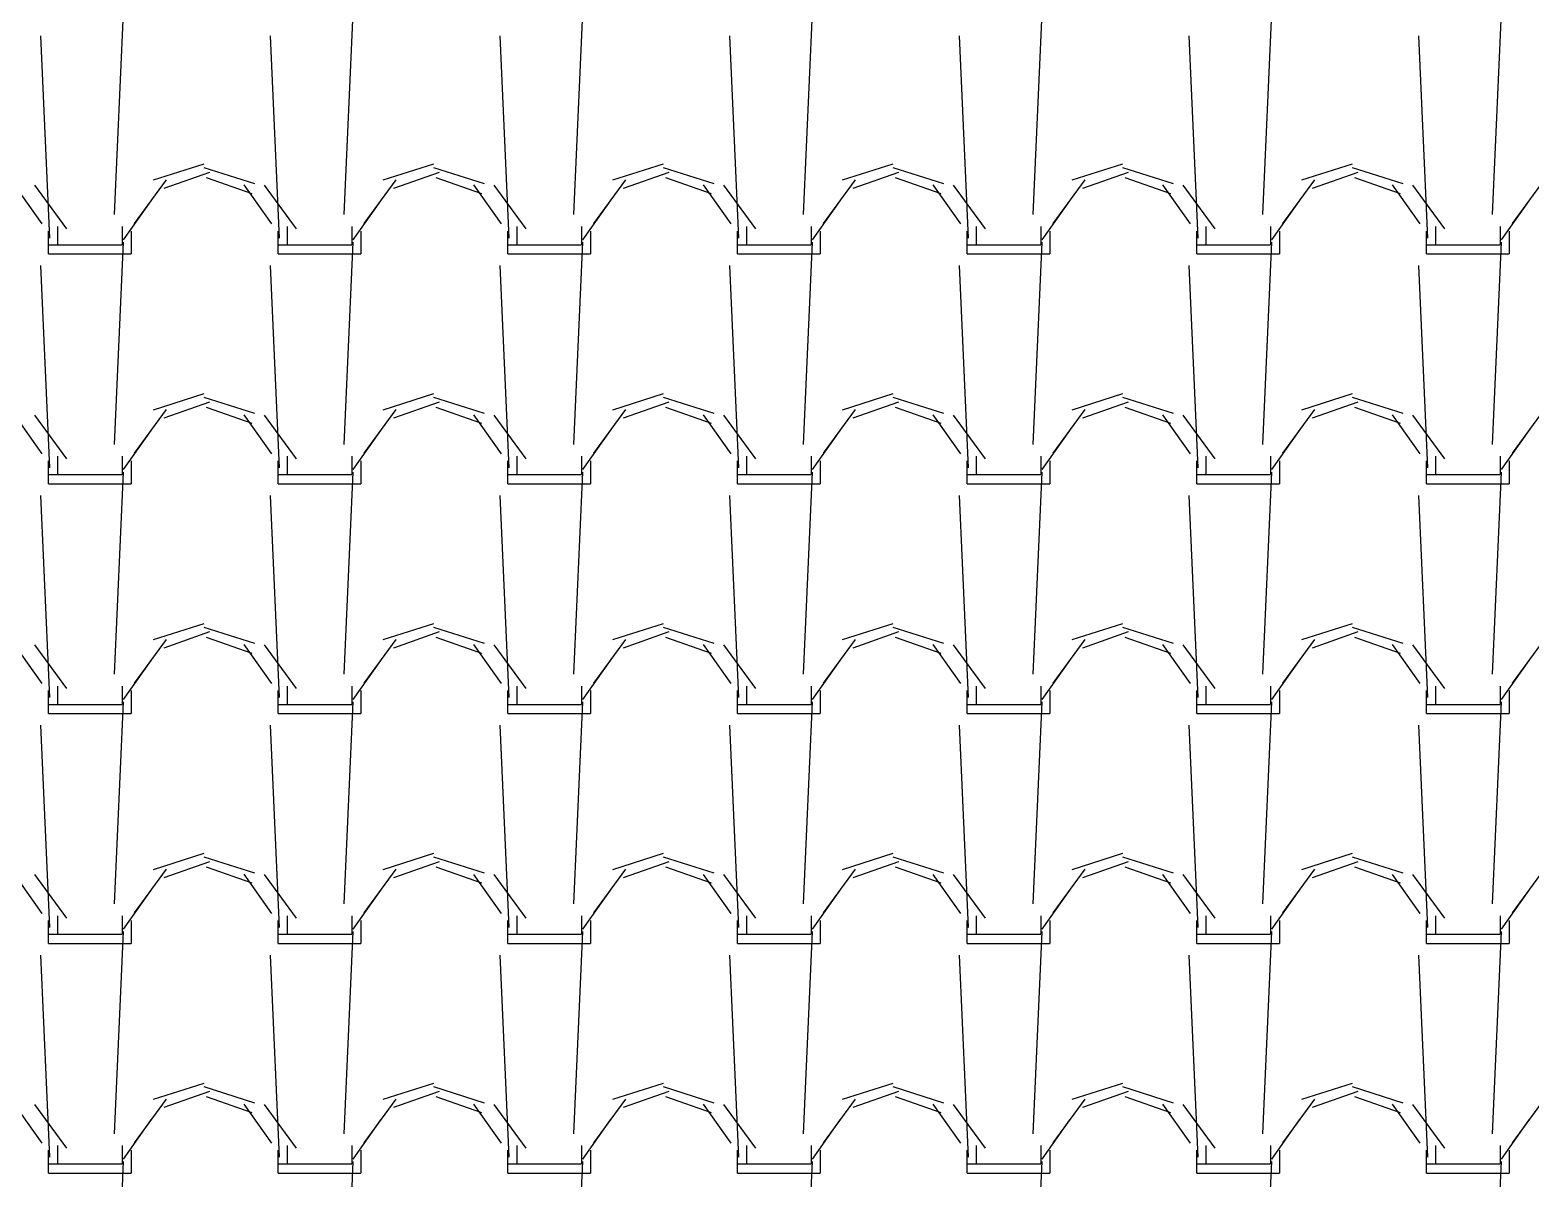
# Model space of a CAD drawing. Header units: millimetres. Extents: x 3923 to 4007, y 744 to 863.
# Drawn here: x 3933.996 to 3935.642, y 828.399 to 829.659 of the extents above; entities that cross this region are included whole.
import ezdxf

# ---------------------------------------------------------------- set-up
doc = ezdxf.new("R2010")
doc.units = ezdxf.units.MM
doc.layers.add('-HIDRO', color=8, linetype='Continuous')

msp = doc.modelspace()

# ---------------------------------------------------------------- linework, layer by layer
at = {"layer": '-HIDRO', "linetype": 'Continuous'}
for p, q in [((3934.089, 829.4568), (3934.0991, 829.6785)), ((3934.341, 829.4568), (3934.3511, 829.6785)), ((3934.593, 829.4568), (3934.6031, 829.6785)), ((3934.845, 829.4568), (3934.8551, 829.6785)), ((3935.097, 829.4568), (3935.1071, 829.6785)), ((3935.349, 829.4568), (3935.3591, 829.6785)), ((3935.601, 829.4568), (3935.6111, 829.6785)), ((3934.0183, 829.4311), (3934.0082, 829.6528)), ((3934.2703, 829.4311), (3934.2602, 829.6528)), ((3934.5223, 829.4311), (3934.5122, 829.6528)), ((3934.7743, 829.4311), (3934.7642, 829.6528)), ((3935.0263, 829.4311), (3935.0162, 829.6528)), ((3935.2783, 829.4311), (3935.2682, 829.6528)), ((3935.5303, 829.4311), (3935.5202, 829.6528)), ((3934.1871, 829.5121), (3934.1316, 829.4944)), ((3934.1935, 829.5031), (3934.1431, 829.4855)), ((3934.2431, 829.4905), (3934.1876, 829.5081)), ((3934.2403, 829.4796), (3934.1899, 829.4972)), ((3934.4391, 829.5121), (3934.3836, 829.4944)), ((3934.4455, 829.5031), (3934.3951, 829.4855)), ((3934.4951, 829.4905), (3934.4396, 829.5081)), ((3934.4923, 829.4796), (3934.4419, 829.4972)), ((3934.6911, 829.5121), (3934.6356, 829.4944)), ((3934.6975, 829.5031), (3934.6471, 829.4855)), ((3934.7471, 829.4905), (3934.6916, 829.5081)), ((3934.7443, 829.4796), (3934.6939, 829.4972)), ((3934.9431, 829.5121), (3934.8876, 829.4944)), ((3934.9495, 829.5031), (3934.8991, 829.4855)), ((3934.9991, 829.4905), (3934.9436, 829.5081)), ((3934.9963, 829.4796), (3934.9459, 829.4972)), ((3935.1951, 829.5121), (3935.1396, 829.4944)), ((3935.2015, 829.5031), (3935.1511, 829.4855)), ((3935.2511, 829.4905), (3935.1956, 829.5081)), ((3935.2483, 829.4796), (3935.1979, 829.4972)), ((3935.4471, 829.5121), (3935.3916, 829.4944)), ((3935.4535, 829.5031), (3935.4031, 829.4855)), ((3935.5031, 829.4905), (3935.4476, 829.5081)), ((3935.5003, 829.4796), (3935.4499, 829.4972)), ((3934.0097, 829.4465), (3933.9794, 829.4893)), ((3934.0369, 829.4411), (3934.0017, 829.489)), ((3934.1459, 829.4949), (3934.1106, 829.447)), ((3934.2617, 829.4465), (3934.2314, 829.4893)), ((3934.2889, 829.4411), (3934.2537, 829.489)), ((3934.3979, 829.4949), (3934.3626, 829.447)), ((3934.5137, 829.4465), (3934.4834, 829.4893)), ((3934.5409, 829.4411), (3934.5057, 829.489)), ((3934.6499, 829.4949), (3934.6146, 829.447)), ((3934.7657, 829.4465), (3934.7354, 829.4893)), ((3934.7929, 829.4411), (3934.7577, 829.489)), ((3934.9019, 829.4949), (3934.8666, 829.447)), ((3935.0177, 829.4465), (3934.9874, 829.4893)), ((3935.0449, 829.4411), (3935.0097, 829.489)), ((3935.1539, 829.4949), (3935.1186, 829.447)), ((3935.2697, 829.4465), (3935.2394, 829.4893)), ((3935.2969, 829.4411), (3935.2616, 829.489)), ((3935.4059, 829.4949), (3935.3706, 829.447)), ((3935.5217, 829.4465), (3935.4914, 829.4893)), ((3935.5489, 829.4411), (3935.5136, 829.489)), ((3935.6579, 829.4949), (3935.6226, 829.447)), ((3934.1289, 829.4719), (3934.0986, 829.4291)), ((3934.3809, 829.4719), (3934.3506, 829.4291)), ((3934.6329, 829.4719), (3934.6026, 829.4291)), ((3934.8849, 829.4719), (3934.8546, 829.4291)), ((3935.1369, 829.4719), (3935.1066, 829.4291)), ((3935.3889, 829.4719), (3935.3586, 829.4291)), ((3935.6409, 829.4719), (3935.6106, 829.4291)), ((3934.0167, 829.4136), (3934.0167, 829.4388)), ((3934.0268, 829.4237), (3934.0268, 829.4438)), ((3934.0974, 829.4438), (3934.0974, 829.4237)), ((3934.1074, 829.4388), (3934.1074, 829.4136)), ((3934.2687, 829.4136), (3934.2687, 829.4388)), ((3934.2788, 829.4237), (3934.2788, 829.4438)), ((3934.3494, 829.4438), (3934.3494, 829.4237)), ((3934.3594, 829.4388), (3934.3594, 829.4136)), ((3934.5207, 829.4136), (3934.5207, 829.4388)), ((3934.5308, 829.4237), (3934.5308, 829.4438)), ((3934.6014, 829.4438), (3934.6014, 829.4237)), ((3934.6114, 829.4388), (3934.6114, 829.4136)), ((3934.7727, 829.4136), (3934.7727, 829.4388)), ((3934.7828, 829.4237), (3934.7828, 829.4438)), ((3934.8534, 829.4438), (3934.8534, 829.4237)), ((3934.8634, 829.4388), (3934.8634, 829.4136)), ((3935.0247, 829.4136), (3935.0247, 829.4388)), ((3935.0348, 829.4237), (3935.0348, 829.4438)), ((3935.1054, 829.4438), (3935.1054, 829.4237)), ((3935.1154, 829.4388), (3935.1154, 829.4136)), ((3935.2767, 829.4136), (3935.2767, 829.4388)), ((3935.2868, 829.4237), (3935.2868, 829.4438)), ((3935.3574, 829.4438), (3935.3574, 829.4237)), ((3935.3674, 829.4388), (3935.3674, 829.4136)), ((3935.5287, 829.4136), (3935.5287, 829.4388)), ((3935.5388, 829.4237), (3935.5388, 829.4438)), ((3935.6094, 829.4438), (3935.6094, 829.4237)), ((3935.6194, 829.4388), (3935.6194, 829.4136)), ((3934.0167, 829.4237), (3934.0268, 829.4237)), ((3934.0268, 829.4237), (3934.0974, 829.4237)), ((3934.089, 829.2048), (3934.0991, 829.4265)), ((3934.2687, 829.4237), (3934.2788, 829.4237)), ((3934.2788, 829.4237), (3934.3494, 829.4237)), ((3934.341, 829.2048), (3934.3511, 829.4265)), ((3934.5207, 829.4237), (3934.5308, 829.4237)), ((3934.5308, 829.4237), (3934.6014, 829.4237)), ((3934.593, 829.2048), (3934.6031, 829.4265)), ((3934.7727, 829.4237), (3934.7828, 829.4237)), ((3934.7828, 829.4237), (3934.8534, 829.4237)), ((3934.845, 829.2048), (3934.8551, 829.4265)), ((3935.0247, 829.4237), (3935.0348, 829.4237)), ((3935.0348, 829.4237), (3935.1054, 829.4237)), ((3935.097, 829.2048), (3935.1071, 829.4265)), ((3935.2767, 829.4237), (3935.2868, 829.4237)), ((3935.2868, 829.4237), (3935.3574, 829.4237)), ((3935.349, 829.2048), (3935.3591, 829.4265)), ((3935.5287, 829.4237), (3935.5388, 829.4237)), ((3935.5388, 829.4237), (3935.6094, 829.4237)), ((3935.601, 829.2048), (3935.6111, 829.4265)), ((3934.0183, 829.1791), (3934.0082, 829.4008)), ((3934.0167, 829.4136), (3934.0268, 829.4136)), ((3934.0268, 829.4136), (3934.1074, 829.4136)), ((3934.2703, 829.1791), (3934.2602, 829.4008)), ((3934.2687, 829.4136), (3934.2788, 829.4136)), ((3934.2788, 829.4136), (3934.3594, 829.4136)), ((3934.5223, 829.1791), (3934.5122, 829.4008)), ((3934.5207, 829.4136), (3934.5308, 829.4136)), ((3934.5308, 829.4136), (3934.6114, 829.4136)), ((3934.7743, 829.1791), (3934.7642, 829.4008)), ((3934.7727, 829.4136), (3934.7828, 829.4136)), ((3934.7828, 829.4136), (3934.8634, 829.4136)), ((3935.0263, 829.1791), (3935.0162, 829.4008)), ((3935.0247, 829.4136), (3935.0348, 829.4136)), ((3935.0348, 829.4136), (3935.1154, 829.4136)), ((3935.2783, 829.1791), (3935.2682, 829.4008)), ((3935.2767, 829.4136), (3935.2868, 829.4136)), ((3935.2868, 829.4136), (3935.3674, 829.4136)), ((3935.5303, 829.1791), (3935.5202, 829.4008)), ((3935.5287, 829.4136), (3935.5388, 829.4136)), ((3935.5388, 829.4136), (3935.6194, 829.4136)), ((3934.1871, 829.2601), (3934.1316, 829.2424)), ((3934.1935, 829.2511), (3934.1431, 829.2335)), ((3934.2431, 829.2385), (3934.1876, 829.2561)), ((3934.4391, 829.2601), (3934.3836, 829.2424)), ((3934.4455, 829.2511), (3934.3951, 829.2335)), ((3934.4951, 829.2385), (3934.4396, 829.2561)), ((3934.6911, 829.2601), (3934.6356, 829.2424)), ((3934.6975, 829.2511), (3934.6471, 829.2335)), ((3934.7471, 829.2385), (3934.6916, 829.2561)), ((3934.9431, 829.2601), (3934.8876, 829.2424)), ((3934.9495, 829.2511), (3934.8991, 829.2335)), ((3934.9991, 829.2385), (3934.9436, 829.2561)), ((3935.1951, 829.2601), (3935.1396, 829.2424)), ((3935.2015, 829.2511), (3935.1511, 829.2335)), ((3935.2511, 829.2385), (3935.1956, 829.2561)), ((3935.4471, 829.2601), (3935.3916, 829.2424)), ((3935.4535, 829.2511), (3935.4031, 829.2335)), ((3935.5031, 829.2385), (3935.4476, 829.2561)), ((3934.0097, 829.1945), (3933.9794, 829.2374)), ((3934.0369, 829.1891), (3934.0017, 829.237)), ((3934.1459, 829.2429), (3934.1106, 829.195)), ((3934.2403, 829.2276), (3934.1899, 829.2452)), ((3934.2617, 829.1945), (3934.2314, 829.2373)), ((3934.2889, 829.1891), (3934.2537, 829.237)), ((3934.3979, 829.2429), (3934.3626, 829.195)), ((3934.4923, 829.2276), (3934.4419, 829.2452)), ((3934.5137, 829.1945), (3934.4834, 829.2373)), ((3934.5409, 829.1891), (3934.5057, 829.237)), ((3934.6499, 829.2429), (3934.6146, 829.195)), ((3934.7443, 829.2276), (3934.6939, 829.2452)), ((3934.7657, 829.1945), (3934.7354, 829.2373)), ((3934.7929, 829.1891), (3934.7577, 829.237)), ((3934.9019, 829.2429), (3934.8666, 829.195)), ((3934.9963, 829.2276), (3934.9459, 829.2452)), ((3935.0177, 829.1945), (3934.9874, 829.2373)), ((3935.0449, 829.1891), (3935.0097, 829.237)), ((3935.1539, 829.2429), (3935.1186, 829.195)), ((3935.2483, 829.2276), (3935.1979, 829.2452)), ((3935.2697, 829.1945), (3935.2394, 829.2373)), ((3935.2969, 829.1891), (3935.2617, 829.237)), ((3935.4059, 829.2429), (3935.3706, 829.195)), ((3935.5003, 829.2276), (3935.4499, 829.2452)), ((3935.5217, 829.1945), (3935.4914, 829.2373)), ((3935.5489, 829.1891), (3935.5136, 829.237)), ((3935.6579, 829.2429), (3935.6226, 829.195)), ((3934.1289, 829.2199), (3934.0986, 829.1771)), ((3934.3809, 829.2199), (3934.3506, 829.1771)), ((3934.6329, 829.2199), (3934.6026, 829.1771)), ((3934.8849, 829.2199), (3934.8546, 829.1771)), ((3935.1369, 829.2199), (3935.1066, 829.1771)), ((3935.3889, 829.2199), (3935.3586, 829.1771)), ((3935.6409, 829.2199), (3935.6106, 829.1771)), ((3934.0167, 829.1616), (3934.0167, 829.1868)), ((3934.0268, 829.1717), (3934.0268, 829.1918)), ((3934.0974, 829.1918), (3934.0974, 829.1717)), ((3934.1074, 829.1868), (3934.1074, 829.1616)), ((3934.2687, 829.1616), (3934.2687, 829.1868)), ((3934.2788, 829.1717), (3934.2788, 829.1918)), ((3934.3494, 829.1918), (3934.3494, 829.1717)), ((3934.3594, 829.1868), (3934.3594, 829.1616)), ((3934.5207, 829.1616), (3934.5207, 829.1868)), ((3934.5308, 829.1717), (3934.5308, 829.1918)), ((3934.6014, 829.1918), (3934.6014, 829.1717)), ((3934.6114, 829.1868), (3934.6114, 829.1616)), ((3934.7727, 829.1616), (3934.7727, 829.1868)), ((3934.7828, 829.1717), (3934.7828, 829.1918)), ((3934.8534, 829.1918), (3934.8534, 829.1717)), ((3934.8634, 829.1868), (3934.8634, 829.1616)), ((3935.0247, 829.1616), (3935.0247, 829.1868)), ((3935.0348, 829.1717), (3935.0348, 829.1918)), ((3935.1054, 829.1918), (3935.1054, 829.1717)), ((3935.1154, 829.1868), (3935.1154, 829.1616)), ((3935.2767, 829.1616), (3935.2767, 829.1868)), ((3935.2868, 829.1717), (3935.2868, 829.1918)), ((3935.3574, 829.1918), (3935.3574, 829.1717)), ((3935.3674, 829.1868), (3935.3674, 829.1616)), ((3935.5287, 829.1616), (3935.5287, 829.1868)), ((3935.5388, 829.1717), (3935.5388, 829.1918)), ((3935.6094, 829.1918), (3935.6094, 829.1717)), ((3935.6194, 829.1868), (3935.6194, 829.1616)), ((3934.0167, 829.1717), (3934.0268, 829.1717)), ((3934.0268, 829.1717), (3934.0974, 829.1717)), ((3934.089, 828.9528), (3934.0991, 829.1745)), ((3934.2687, 829.1717), (3934.2788, 829.1717)), ((3934.2788, 829.1717), (3934.3494, 829.1717)), ((3934.341, 828.9528), (3934.3511, 829.1745)), ((3934.5207, 829.1717), (3934.5308, 829.1717)), ((3934.5308, 829.1717), (3934.6014, 829.1717)), ((3934.593, 828.9528), (3934.6031, 829.1745)), ((3934.7727, 829.1717), (3934.7828, 829.1717)), ((3934.7828, 829.1717), (3934.8534, 829.1717)), ((3934.845, 828.9528), (3934.8551, 829.1745)), ((3935.0247, 829.1717), (3935.0348, 829.1717)), ((3935.0348, 829.1717), (3935.1054, 829.1717)), ((3935.097, 828.9528), (3935.1071, 829.1745)), ((3935.2767, 829.1717), (3935.2868, 829.1717)), ((3935.2868, 829.1717), (3935.3574, 829.1717)), ((3935.349, 828.9528), (3935.3591, 829.1745)), ((3935.5287, 829.1717), (3935.5388, 829.1717)), ((3935.5388, 829.1717), (3935.6094, 829.1717)), ((3935.601, 828.9528), (3935.6111, 829.1745)), ((3934.0167, 829.1616), (3934.0268, 829.1616)), ((3934.0268, 829.1616), (3934.1074, 829.1616)), ((3934.2687, 829.1616), (3934.2788, 829.1616)), ((3934.2788, 829.1616), (3934.3594, 829.1616)), ((3934.5207, 829.1616), (3934.5308, 829.1616)), ((3934.5308, 829.1616), (3934.6114, 829.1616)), ((3934.7727, 829.1616), (3934.7828, 829.1616)), ((3934.7828, 829.1616), (3934.8634, 829.1616)), ((3935.0247, 829.1616), (3935.0348, 829.1616)), ((3935.0348, 829.1616), (3935.1154, 829.1616)), ((3935.2767, 829.1616), (3935.2868, 829.1616)), ((3935.2868, 829.1616), (3935.3674, 829.1616)), ((3935.5287, 829.1616), (3935.5388, 829.1616)), ((3935.5388, 829.1616), (3935.6194, 829.1616)), ((3934.0183, 828.9271), (3934.0082, 829.1488)), ((3934.2703, 828.9271), (3934.2602, 829.1488)), ((3934.5223, 828.9271), (3934.5122, 829.1488)), ((3934.7743, 828.9271), (3934.7642, 829.1488)), ((3935.0263, 828.9271), (3935.0162, 829.1488)), ((3935.2783, 828.9271), (3935.2682, 829.1488)), ((3935.5303, 828.9271), (3935.5202, 829.1488)), ((3934.1871, 829.0081), (3934.1316, 828.9904)), ((3934.2431, 828.9865), (3934.1876, 829.0041)), ((3934.4391, 829.0081), (3934.3836, 828.9904)), ((3934.4951, 828.9865), (3934.4396, 829.0041)), ((3934.6911, 829.0081), (3934.6356, 828.9904)), ((3934.7471, 828.9865), (3934.6916, 829.0041)), ((3934.9431, 829.0081), (3934.8876, 828.9904)), ((3934.9991, 828.9865), (3934.9436, 829.0041)), ((3935.1951, 829.0081), (3935.1396, 828.9904)), ((3935.2511, 828.9865), (3935.1956, 829.0041)), ((3935.4471, 829.0081), (3935.3916, 828.9904)), ((3935.5031, 828.9865), (3935.4476, 829.0041)), ((3934.1459, 828.9909), (3934.1106, 828.943)), ((3934.1935, 828.9991), (3934.1431, 828.9815)), ((3934.2403, 828.9756), (3934.1899, 828.9932)), ((3934.3979, 828.9909), (3934.3626, 828.943)), ((3934.4455, 828.9991), (3934.3951, 828.9815)), ((3934.4923, 828.9756), (3934.4419, 828.9932)), ((3934.6499, 828.9909), (3934.6146, 828.943)), ((3934.6975, 828.9991), (3934.6471, 828.9815)), ((3934.7443, 828.9756), (3934.6939, 828.9932)), ((3934.9019, 828.9909), (3934.8666, 828.943)), ((3934.9495, 828.9991), (3934.8991, 828.9815)), ((3934.9963, 828.9756), (3934.9459, 828.9932)), ((3935.1539, 828.9909), (3935.1186, 828.943)), ((3935.2015, 828.9991), (3935.1511, 828.9815)), ((3935.2483, 828.9756), (3935.1979, 828.9932)), ((3935.4059, 828.9909), (3935.3706, 828.943)), ((3935.4535, 828.9991), (3935.4031, 828.9815)), ((3935.5003, 828.9756), (3935.4499, 828.9932)), ((3935.6579, 828.9909), (3935.6226, 828.943)), ((3934.0097, 828.9425), (3933.9794, 828.9854)), ((3934.0369, 828.9371), (3934.0017, 828.985)), ((3934.2617, 828.9425), (3934.2314, 828.9853)), ((3934.2889, 828.9371), (3934.2537, 828.985)), ((3934.5137, 828.9425), (3934.4834, 828.9853)), ((3934.5409, 828.9371), (3934.5057, 828.985)), ((3934.7657, 828.9425), (3934.7354, 828.9853)), ((3934.7929, 828.9371), (3934.7577, 828.985)), ((3935.0177, 828.9425), (3934.9874, 828.9853)), ((3935.0449, 828.9371), (3935.0097, 828.985)), ((3935.2697, 828.9425), (3935.2394, 828.9853)), ((3935.2969, 828.9371), (3935.2617, 828.985)), ((3935.5217, 828.9425), (3935.4914, 828.9853)), ((3935.5489, 828.9371), (3935.5137, 828.985)), ((3934.1289, 828.9679), (3934.0986, 828.9251)), ((3934.3809, 828.9679), (3934.3506, 828.9251)), ((3934.6329, 828.9679), (3934.6026, 828.9251)), ((3934.8849, 828.9679), (3934.8546, 828.9251)), ((3935.1369, 828.9679), (3935.1066, 828.9251)), ((3935.3889, 828.9679), (3935.3586, 828.9251)), ((3935.6409, 828.9679), (3935.6106, 828.9251)), ((3934.0268, 828.9197), (3934.0268, 828.9398)), ((3934.0974, 828.9398), (3934.0974, 828.9197)), ((3934.2788, 828.9197), (3934.2788, 828.9398)), ((3934.3494, 828.9398), (3934.3494, 828.9197)), ((3934.5308, 828.9197), (3934.5308, 828.9398)), ((3934.6014, 828.9398), (3934.6014, 828.9197)), ((3934.7828, 828.9197), (3934.7828, 828.9398)), ((3934.8534, 828.9398), (3934.8534, 828.9197)), ((3935.0348, 828.9197), (3935.0348, 828.9398)), ((3935.1054, 828.9398), (3935.1054, 828.9197)), ((3935.2868, 828.9197), (3935.2868, 828.9398)), ((3935.3574, 828.9398), (3935.3574, 828.9197)), ((3935.5388, 828.9197), (3935.5388, 828.9398)), ((3935.6094, 828.9398), (3935.6094, 828.9197)), ((3934.0167, 828.9096), (3934.0167, 828.9348)), ((3934.089, 828.7008), (3934.0991, 828.9225)), ((3934.1074, 828.9348), (3934.1074, 828.9096)), ((3934.2687, 828.9096), (3934.2687, 828.9348)), ((3934.341, 828.7008), (3934.3511, 828.9225)), ((3934.3594, 828.9348), (3934.3594, 828.9096)), ((3934.5207, 828.9096), (3934.5207, 828.9348)), ((3934.593, 828.7008), (3934.6031, 828.9225)), ((3934.6114, 828.9348), (3934.6114, 828.9096)), ((3934.7727, 828.9096), (3934.7727, 828.9348)), ((3934.845, 828.7008), (3934.8551, 828.9225)), ((3934.8634, 828.9348), (3934.8634, 828.9096)), ((3935.0247, 828.9096), (3935.0247, 828.9348)), ((3935.097, 828.7008), (3935.1071, 828.9225)), ((3935.1154, 828.9348), (3935.1154, 828.9096)), ((3935.2767, 828.9096), (3935.2767, 828.9348)), ((3935.349, 828.7008), (3935.3591, 828.9225)), ((3935.3674, 828.9348), (3935.3674, 828.9096)), ((3935.5287, 828.9096), (3935.5287, 828.9348)), ((3935.601, 828.7008), (3935.6111, 828.9225)), ((3935.6194, 828.9348), (3935.6194, 828.9096)), ((3934.0167, 828.9197), (3934.0268, 828.9197)), ((3934.0167, 828.9096), (3934.0268, 828.9096)), ((3934.0268, 828.9197), (3934.0974, 828.9197)), ((3934.0268, 828.9096), (3934.1074, 828.9096)), ((3934.2687, 828.9197), (3934.2788, 828.9197)), ((3934.2687, 828.9096), (3934.2788, 828.9096)), ((3934.2788, 828.9197), (3934.3494, 828.9197)), ((3934.2788, 828.9096), (3934.3594, 828.9096)), ((3934.5207, 828.9197), (3934.5308, 828.9197)), ((3934.5207, 828.9096), (3934.5308, 828.9096)), ((3934.5308, 828.9197), (3934.6014, 828.9197)), ((3934.5308, 828.9096), (3934.6114, 828.9096)), ((3934.7727, 828.9197), (3934.7828, 828.9197)), ((3934.7727, 828.9096), (3934.7828, 828.9096)), ((3934.7828, 828.9197), (3934.8534, 828.9197)), ((3934.7828, 828.9096), (3934.8634, 828.9096)), ((3935.0247, 828.9197), (3935.0348, 828.9197)), ((3935.0247, 828.9096), (3935.0348, 828.9096)), ((3935.0348, 828.9197), (3935.1054, 828.9197)), ((3935.0348, 828.9096), (3935.1154, 828.9096)), ((3935.2767, 828.9197), (3935.2868, 828.9197)), ((3935.2767, 828.9096), (3935.2868, 828.9096)), ((3935.2868, 828.9197), (3935.3574, 828.9197)), ((3935.2868, 828.9096), (3935.3674, 828.9096)), ((3935.5287, 828.9197), (3935.5388, 828.9197)), ((3935.5287, 828.9096), (3935.5388, 828.9096)), ((3935.5388, 828.9197), (3935.6094, 828.9197)), ((3935.5388, 828.9096), (3935.6194, 828.9096)), ((3934.0183, 828.6751), (3934.0082, 828.8968)), ((3934.2703, 828.6751), (3934.2602, 828.8968)), ((3934.5223, 828.6751), (3934.5122, 828.8968)), ((3934.7743, 828.6751), (3934.7642, 828.8968)), ((3935.0263, 828.6751), (3935.0162, 828.8968)), ((3935.2783, 828.6751), (3935.2682, 828.8968)), ((3935.5303, 828.6751), (3935.5202, 828.8968)), ((3934.1871, 828.7561), (3934.1316, 828.7384)), ((3934.1935, 828.7471), (3934.1431, 828.7295)), ((3934.2431, 828.7345), (3934.1876, 828.7521)), ((3934.2403, 828.7236), (3934.1899, 828.7412)), ((3934.4391, 828.7561), (3934.3836, 828.7384)), ((3934.4455, 828.7471), (3934.3951, 828.7295)), ((3934.4951, 828.7345), (3934.4396, 828.7521)), ((3934.4923, 828.7236), (3934.4419, 828.7412)), ((3934.6911, 828.7561), (3934.6356, 828.7384)), ((3934.6975, 828.7471), (3934.6471, 828.7295)), ((3934.7471, 828.7345), (3934.6916, 828.7521)), ((3934.7443, 828.7236), (3934.6939, 828.7412)), ((3934.9431, 828.7561), (3934.8876, 828.7384)), ((3934.9495, 828.7471), (3934.8991, 828.7295)), ((3934.9991, 828.7345), (3934.9436, 828.7521)), ((3934.9963, 828.7236), (3934.9459, 828.7412)), ((3935.1951, 828.7561), (3935.1396, 828.7384)), ((3935.2015, 828.7471), (3935.1511, 828.7295)), ((3935.2511, 828.7345), (3935.1956, 828.7521)), ((3935.2483, 828.7236), (3935.1979, 828.7412)), ((3935.4471, 828.7561), (3935.3916, 828.7384)), ((3935.4535, 828.7471), (3935.4031, 828.7295)), ((3935.5031, 828.7345), (3935.4476, 828.7521)), ((3935.5003, 828.7236), (3935.4499, 828.7412)), ((3934.0097, 828.6905), (3933.9794, 828.7334)), ((3934.0369, 828.6851), (3934.0017, 828.733)), ((3934.1459, 828.7389), (3934.1106, 828.691)), ((3934.2617, 828.6905), (3934.2314, 828.7334)), ((3934.2889, 828.6851), (3934.2537, 828.733)), ((3934.3979, 828.7389), (3934.3626, 828.691)), ((3934.5137, 828.6905), (3934.4834, 828.7333)), ((3934.5409, 828.6851), (3934.5057, 828.733)), ((3934.6499, 828.7389), (3934.6146, 828.691)), ((3934.7657, 828.6905), (3934.7354, 828.7333)), ((3934.7929, 828.6851), (3934.7577, 828.733)), ((3934.9019, 828.7389), (3934.8666, 828.691)), ((3935.0177, 828.6905), (3934.9874, 828.7333)), ((3935.0449, 828.6851), (3935.0097, 828.733)), ((3935.1539, 828.7389), (3935.1186, 828.691)), ((3935.2697, 828.6905), (3935.2394, 828.7333)), ((3935.2969, 828.6851), (3935.2617, 828.733)), ((3935.4059, 828.7389), (3935.3706, 828.691)), ((3935.5217, 828.6905), (3935.4914, 828.7333)), ((3935.5489, 828.6851), (3935.5137, 828.733)), ((3935.6579, 828.7389), (3935.6226, 828.691)), ((3934.1289, 828.7159), (3934.0986, 828.6731)), ((3934.3809, 828.7159), (3934.3506, 828.6731)), ((3934.6329, 828.7159), (3934.6026, 828.6731)), ((3934.8849, 828.7159), (3934.8546, 828.6731)), ((3935.1369, 828.7159), (3935.1066, 828.6731)), ((3935.3889, 828.7159), (3935.3586, 828.6731)), ((3935.6409, 828.7159), (3935.6106, 828.6731)), ((3934.0167, 828.6576), (3934.0167, 828.6828)), ((3934.0268, 828.6677), (3934.0268, 828.6878)), ((3934.0974, 828.6878), (3934.0974, 828.6677)), ((3934.1074, 828.6828), (3934.1074, 828.6576)), ((3934.2687, 828.6576), (3934.2687, 828.6828)), ((3934.2788, 828.6677), (3934.2788, 828.6878)), ((3934.3494, 828.6878), (3934.3494, 828.6677)), ((3934.3594, 828.6828), (3934.3594, 828.6576)), ((3934.5207, 828.6576), (3934.5207, 828.6828)), ((3934.5308, 828.6677), (3934.5308, 828.6878)), ((3934.6014, 828.6878), (3934.6014, 828.6677)), ((3934.6114, 828.6828), (3934.6114, 828.6576)), ((3934.7727, 828.6576), (3934.7727, 828.6828)), ((3934.7828, 828.6677), (3934.7828, 828.6878)), ((3934.8534, 828.6878), (3934.8534, 828.6677)), ((3934.8634, 828.6828), (3934.8634, 828.6576)), ((3935.0247, 828.6576), (3935.0247, 828.6828)), ((3935.0348, 828.6677), (3935.0348, 828.6878)), ((3935.1054, 828.6878), (3935.1054, 828.6677)), ((3935.1154, 828.6828), (3935.1154, 828.6576)), ((3935.2767, 828.6576), (3935.2767, 828.6828)), ((3935.2868, 828.6677), (3935.2868, 828.6878)), ((3935.3574, 828.6878), (3935.3574, 828.6677)), ((3935.3674, 828.6828), (3935.3674, 828.6576)), ((3935.5287, 828.6576), (3935.5287, 828.6828)), ((3935.5388, 828.6677), (3935.5388, 828.6878)), ((3935.6094, 828.6878), (3935.6094, 828.6677)), ((3935.6194, 828.6828), (3935.6194, 828.6576)), ((3934.0167, 828.6677), (3934.0268, 828.6677)), ((3934.0268, 828.6677), (3934.0974, 828.6677)), ((3934.089, 828.4488), (3934.0991, 828.6705)), ((3934.2687, 828.6677), (3934.2788, 828.6677)), ((3934.2788, 828.6677), (3934.3494, 828.6677)), ((3934.341, 828.4488), (3934.3511, 828.6705)), ((3934.5207, 828.6677), (3934.5308, 828.6677)), ((3934.5308, 828.6677), (3934.6014, 828.6677)), ((3934.593, 828.4488), (3934.6031, 828.6705)), ((3934.7727, 828.6677), (3934.7828, 828.6677)), ((3934.7828, 828.6677), (3934.8534, 828.6677)), ((3934.845, 828.4488), (3934.8551, 828.6705)), ((3935.0247, 828.6677), (3935.0348, 828.6677)), ((3935.0348, 828.6677), (3935.1054, 828.6677)), ((3935.097, 828.4488), (3935.1071, 828.6705)), ((3935.2767, 828.6677), (3935.2868, 828.6677)), ((3935.2868, 828.6677), (3935.3574, 828.6677)), ((3935.349, 828.4488), (3935.3591, 828.6705)), ((3935.5287, 828.6677), (3935.5388, 828.6677)), ((3935.5388, 828.6677), (3935.6094, 828.6677)), ((3935.601, 828.4488), (3935.6111, 828.6705)), ((3934.0183, 828.4231), (3934.0082, 828.6448)), ((3934.0167, 828.6576), (3934.0268, 828.6576)), ((3934.0268, 828.6576), (3934.1074, 828.6576)), ((3934.2703, 828.4231), (3934.2602, 828.6448)), ((3934.2687, 828.6576), (3934.2788, 828.6576)), ((3934.2788, 828.6576), (3934.3594, 828.6576)), ((3934.5223, 828.4231), (3934.5122, 828.6448)), ((3934.5207, 828.6576), (3934.5308, 828.6576)), ((3934.5308, 828.6576), (3934.6114, 828.6576)), ((3934.7743, 828.4231), (3934.7642, 828.6448)), ((3934.7727, 828.6576), (3934.7828, 828.6576)), ((3934.7828, 828.6576), (3934.8634, 828.6576)), ((3935.0263, 828.4231), (3935.0162, 828.6448)), ((3935.0247, 828.6576), (3935.0348, 828.6576)), ((3935.0348, 828.6576), (3935.1154, 828.6576)), ((3935.2783, 828.4231), (3935.2682, 828.6448)), ((3935.2767, 828.6576), (3935.2868, 828.6576)), ((3935.2868, 828.6576), (3935.3674, 828.6576)), ((3935.5303, 828.4231), (3935.5202, 828.6448)), ((3935.5287, 828.6576), (3935.5388, 828.6576)), ((3935.5388, 828.6576), (3935.6194, 828.6576)), ((3934.1871, 828.5041), (3934.1316, 828.4864)), ((3934.1935, 828.4951), (3934.1431, 828.4775)), ((3934.2431, 828.4825), (3934.1876, 828.5001)), ((3934.4391, 828.5041), (3934.3836, 828.4864)), ((3934.4455, 828.4951), (3934.3951, 828.4775)), ((3934.4951, 828.4825), (3934.4396, 828.5001)), ((3934.6911, 828.5041), (3934.6356, 828.4864)), ((3934.6975, 828.4951), (3934.6471, 828.4775)), ((3934.7471, 828.4825), (3934.6916, 828.5001)), ((3934.9431, 828.5041), (3934.8876, 828.4864)), ((3934.9495, 828.4951), (3934.8991, 828.4775)), ((3934.9991, 828.4825), (3934.9436, 828.5001)), ((3935.1951, 828.5041), (3935.1396, 828.4864)), ((3935.2015, 828.4951), (3935.1511, 828.4775)), ((3935.2511, 828.4825), (3935.1956, 828.5001)), ((3935.4471, 828.5041), (3935.3916, 828.4864)), ((3935.4535, 828.4951), (3935.4031, 828.4775)), ((3935.5031, 828.4825), (3935.4476, 828.5001)), ((3934.0097, 828.4385), (3933.9794, 828.4814)), ((3934.0369, 828.4331), (3934.0017, 828.481)), ((3934.1459, 828.4869), (3934.1106, 828.439)), ((3934.2403, 828.4716), (3934.1899, 828.4892)), ((3934.2617, 828.4385), (3934.2314, 828.4814)), ((3934.2889, 828.4331), (3934.2537, 828.481)), ((3934.3979, 828.4869), (3934.3626, 828.439)), ((3934.4923, 828.4716), (3934.4419, 828.4892)), ((3934.5137, 828.4385), (3934.4834, 828.4814)), ((3934.5409, 828.4331), (3934.5057, 828.481)), ((3934.6499, 828.4869), (3934.6146, 828.439)), ((3934.7443, 828.4716), (3934.6939, 828.4892)), ((3934.7657, 828.4385), (3934.7354, 828.4813)), ((3934.7929, 828.4331), (3934.7577, 828.481)), ((3934.9019, 828.4869), (3934.8666, 828.439)), ((3934.9963, 828.4716), (3934.9459, 828.4892)), ((3935.0177, 828.4385), (3934.9874, 828.4813)), ((3935.0449, 828.4331), (3935.0097, 828.481)), ((3935.1539, 828.4869), (3935.1186, 828.439)), ((3935.2483, 828.4716), (3935.1979, 828.4892)), ((3935.2697, 828.4385), (3935.2394, 828.4813)), ((3935.2969, 828.4331), (3935.2617, 828.481)), ((3935.4059, 828.4869), (3935.3706, 828.439)), ((3935.5003, 828.4716), (3935.4499, 828.4892)), ((3935.5217, 828.4385), (3935.4914, 828.4813)), ((3935.5489, 828.4331), (3935.5137, 828.481)), ((3935.6579, 828.4869), (3935.6226, 828.439)), ((3934.1289, 828.4639), (3934.0986, 828.4211)), ((3934.3809, 828.4639), (3934.3506, 828.4211)), ((3934.6329, 828.4639), (3934.6026, 828.4211)), ((3934.8849, 828.4639), (3934.8546, 828.4211)), ((3935.1369, 828.4639), (3935.1066, 828.4211)), ((3935.3889, 828.4639), (3935.3586, 828.4211)), ((3935.6409, 828.4639), (3935.6106, 828.4211)), ((3934.0167, 828.4056), (3934.0167, 828.4308)), ((3934.0268, 828.4157), (3934.0268, 828.4358)), ((3934.0974, 828.4358), (3934.0974, 828.4157)), ((3934.1074, 828.4308), (3934.1074, 828.4056)), ((3934.2687, 828.4056), (3934.2687, 828.4308)), ((3934.2788, 828.4157), (3934.2788, 828.4358)), ((3934.3494, 828.4358), (3934.3494, 828.4157)), ((3934.3594, 828.4308), (3934.3594, 828.4056)), ((3934.5207, 828.4056), (3934.5207, 828.4308)), ((3934.5308, 828.4157), (3934.5308, 828.4358)), ((3934.6014, 828.4358), (3934.6014, 828.4157)), ((3934.6114, 828.4308), (3934.6114, 828.4056)), ((3934.7727, 828.4056), (3934.7727, 828.4308)), ((3934.7828, 828.4157), (3934.7828, 828.4358)), ((3934.8534, 828.4358), (3934.8534, 828.4157)), ((3934.8634, 828.4308), (3934.8634, 828.4056)), ((3935.0247, 828.4056), (3935.0247, 828.4308)), ((3935.0348, 828.4157), (3935.0348, 828.4358)), ((3935.1054, 828.4358), (3935.1054, 828.4157)), ((3935.1154, 828.4308), (3935.1154, 828.4056)), ((3935.2767, 828.4056), (3935.2767, 828.4308)), ((3935.2868, 828.4157), (3935.2868, 828.4358)), ((3935.3574, 828.4358), (3935.3574, 828.4157)), ((3935.3674, 828.4308), (3935.3674, 828.4056)), ((3935.5287, 828.4056), (3935.5287, 828.4308)), ((3935.5388, 828.4157), (3935.5388, 828.4358)), ((3935.6094, 828.4358), (3935.6094, 828.4157)), ((3935.6194, 828.4308), (3935.6194, 828.4056)), ((3934.0167, 828.4157), (3934.0268, 828.4157)), ((3934.0268, 828.4157), (3934.0974, 828.4157)), ((3934.089, 828.1968), (3934.0991, 828.4185)), ((3934.2687, 828.4157), (3934.2788, 828.4157)), ((3934.2788, 828.4157), (3934.3494, 828.4157)), ((3934.341, 828.1968), (3934.3511, 828.4185)), ((3934.5207, 828.4157), (3934.5308, 828.4157)), ((3934.5308, 828.4157), (3934.6014, 828.4157)), ((3934.593, 828.1968), (3934.6031, 828.4185)), ((3934.7727, 828.4157), (3934.7828, 828.4157)), ((3934.7828, 828.4157), (3934.8534, 828.4157)), ((3934.845, 828.1968), (3934.8551, 828.4185)), ((3935.0247, 828.4157), (3935.0348, 828.4157)), ((3935.0348, 828.4157), (3935.1054, 828.4157)), ((3935.097, 828.1968), (3935.1071, 828.4185)), ((3935.2767, 828.4157), (3935.2868, 828.4157)), ((3935.2868, 828.4157), (3935.3574, 828.4157)), ((3935.349, 828.1968), (3935.3591, 828.4185)), ((3935.5287, 828.4157), (3935.5388, 828.4157)), ((3935.5388, 828.4157), (3935.6094, 828.4157)), ((3935.601, 828.1968), (3935.6111, 828.4185)), ((3934.0167, 828.4056), (3934.0268, 828.4056)), ((3934.0268, 828.4056), (3934.1074, 828.4056)), ((3934.2687, 828.4056), (3934.2788, 828.4056)), ((3934.2788, 828.4056), (3934.3594, 828.4056)), ((3934.5207, 828.4056), (3934.5308, 828.4056)), ((3934.5308, 828.4056), (3934.6114, 828.4056)), ((3934.7727, 828.4056), (3934.7828, 828.4056)), ((3934.7828, 828.4056), (3934.8634, 828.4056)), ((3935.0247, 828.4056), (3935.0348, 828.4056)), ((3935.0348, 828.4056), (3935.1154, 828.4056)), ((3935.2767, 828.4056), (3935.2868, 828.4056)), ((3935.2868, 828.4056), (3935.3674, 828.4056)), ((3935.5287, 828.4056), (3935.5388, 828.4056)), ((3935.5388, 828.4056), (3935.6194, 828.4056))]:
    msp.add_line(p, q, dxfattribs=at)

doc.saveas('drawing.dxf')
